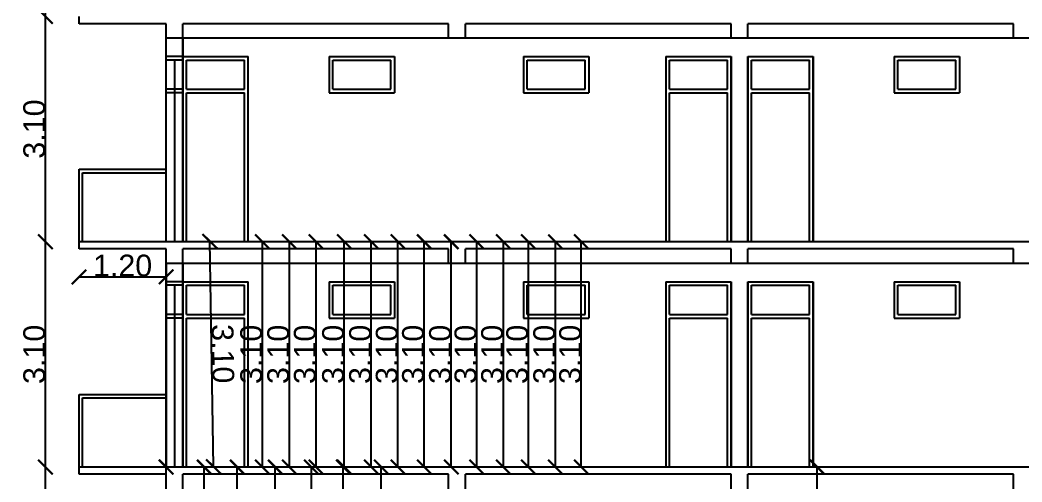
# Model space of a CAD drawing. Header units: metres. Extents: x 0 to 242, y 0 to 134.
# Drawn here: x 40.92 to 54.72, y 116.52 to 122.87 of the extents above; entities that cross this region are included whole.
import ezdxf

# ---------------------------------------------------------------- set-up
doc = ezdxf.new("R2010")
doc.units = ezdxf.units.M
doc.header["$MEASUREMENT"] = 0
for name, color, linetype in [('BLK_1_FLR_1_KITCHEN', 7, 'Continuous'), ('BLK_1_FLR_1_REGULAR_ROOM_1', 1, 'Continuous'), ('BLK_1_FLR_1_REGULAR_ROOM_2', 1, 'Continuous'), ('BLK_1_FLR_1_REGULAR_ROOM_4', 1, 'Continuous'), ('BLK_1_FLR_1_REGULAR_ROOM_5', 1, 'Continuous'), ('BLK_1_FLR_1_REGULAR_ROOM_6', 1, 'Continuous'), ('BLK_1_FLR_1_REGULAR_ROOM_7', 1, 'Continuous'), ('BLK_1_FLR_2_REGULAR_ROOM_1', 1, 'Continuous'), ('BLK_1_FLR_2_REGULAR_ROOM_10', 1, 'Continuous'), ('BLK_1_FLR_2_REGULAR_ROOM_11', 1, 'Continuous'), ('BLK_1_FLR_2_REGULAR_ROOM_12', 1, 'Continuous'), ('BLK_1_FLR_2_REGULAR_ROOM_13', 1, 'Continuous'), ('BLK_1_FLR_2_REGULAR_ROOM_14', 1, 'Continuous'), ('BLK_1_FLR_2_REGULAR_ROOM_2', 1, 'Continuous'), ('BLK_1_FLR_2_REGULAR_ROOM_3', 1, 'Continuous'), ('BLK_1_FLR_2_REGULAR_ROOM_4', 1, 'Continuous'), ('BLK_1_FLR_2_REGULAR_ROOM_5', 1, 'Continuous'), ('BLK_1_FLR_2_REGULAR_ROOM_6', 1, 'Continuous'), ('BLK_1_FLR_2_REGULAR_ROOM_7', 1, 'Continuous'), ('BLK_1_FLR_2_REGULAR_ROOM_8', 1, 'Continuous'), ('BLK_1_FLR_2_REGULAR_ROOM_9', 1, 'Continuous')]:
    doc.layers.add(name, color=color, linetype=linetype)
doc.styles.add('STYLUSBT', font='arial.ttf')
doc.dimstyles.new('STANDARD$0', dxfattribs={"dimtxt": 0.3, "dimasz": 0.2, "dimexe": 0.0625, "dimexo": 1, "dimgap": 0, "dimtad": 1, "dimtoh": 1, "dimzin": 0, "dimdsep": 46, "dimtxsty": 'STYLUSBT', "dimblk": 'ARCHTICK', "dimcen": 0.09375, "dimse1": 1, "dimse2": 1, "dimadec": 0, "dimazin": 0, "dimtfac": 1, "dimtofl": 0, "dimtmove": 2, "dimatfit": 3, "dimldrblk": 'ARCHTICK', "dimfxl": 1, "dimtolj": 1, "dimtzin": 0, "dimarcsym": 0})

# ---------------------------------------------------------------- blocks, each defined once
blk = doc.blocks.new('_ArchTick')
at = {"color": 0, "linetype": 'ByBlock', "const_width": 0.15}
blk.add_lwpolyline([(-0.5, -0.5), (0.5, 0.5)], dxfattribs=at)
blk = doc.blocks.new('*D50')
at = {"color": 0, "lineweight": -2, "transparency": 16777216}
blk.add_line((41.735, 119.339), (42.935, 119.339), dxfattribs=at)
at = {"layer": 'DEFPOINTS', "color": 0, "transparency": 16777216}
for p in [(41.735, 119.723), (42.935, 119.723), (42.935, 119.339)]:
    blk.add_point(p, dxfattribs=at)
at = {"color": 0, "lineweight": -2, "transparency": 16777216, "xscale": 0.2, "yscale": 0.2, "zscale": 0.2, "rotation": 180}
blk.add_blockref('_ArchTick', (41.735, 119.339), dxfattribs=at)
at = {"color": 0, "lineweight": -2, "transparency": 16777216, "xscale": 0.2, "yscale": 0.2, "zscale": 0.2}
blk.add_blockref('_ArchTick', (42.935, 119.339), dxfattribs=at)
at = {"color": 0, "transparency": 16777216, "insert": (42.335, 119.493), "char_height": 0.3, "attachment_point": 5, "style": 'STYLUSBT'}
blk.add_mtext('\\A1;1.20', dxfattribs=at)
blk = doc.blocks.new('*D23')
at = {"color": 0, "lineweight": -2, "ltscale": 0.1, "transparency": 16777216}
blk.add_line((41.273, 113.623), (41.273, 116.723), dxfattribs=at)
at = {"layer": 'DEFPOINTS', "color": 0, "ltscale": 0.1, "transparency": 16777216}
for p in [(41.273, 116.723), (42.935, 116.723), (42.935, 113.623)]:
    blk.add_point(p, dxfattribs=at)
at = {"color": 0, "lineweight": -2, "ltscale": 0.1, "transparency": 16777216, "xscale": 0.2, "yscale": 0.2, "zscale": 0.2}
for p, rotation in [((41.273, 116.723), 90), ((41.273, 113.623), 270)]:
    blk.add_blockref('_ArchTick', p, dxfattribs=dict(at, rotation=rotation))
at = {"color": 0, "ltscale": 0.1, "transparency": 16777216, "insert": (41.12, 115.173), "char_height": 0.3, "attachment_point": 5, "rotation": 90, "style": 'STYLUSBT'}
blk.add_mtext('\\A1;3.10', dxfattribs=at)
blk = doc.blocks.new('*D24')
at = {"color": 0, "lineweight": -2, "ltscale": 0.1, "transparency": 16777216}
blk.add_line((41.273, 116.723), (41.273, 119.823), dxfattribs=at)
at = {"layer": 'DEFPOINTS', "color": 0, "ltscale": 0.1, "transparency": 16777216}
for p in [(41.273, 119.823), (42.935, 119.823), (42.935, 116.723)]:
    blk.add_point(p, dxfattribs=at)
at = {"color": 0, "lineweight": -2, "ltscale": 0.1, "transparency": 16777216, "xscale": 0.2, "yscale": 0.2, "zscale": 0.2}
for p, rotation in [((41.273, 119.823), 90), ((41.273, 116.723), 270)]:
    blk.add_blockref('_ArchTick', p, dxfattribs=dict(at, rotation=rotation))
at = {"color": 0, "ltscale": 0.1, "transparency": 16777216, "insert": (41.12, 118.273), "char_height": 0.3, "attachment_point": 5, "rotation": 90, "style": 'STYLUSBT'}
blk.add_mtext('\\A1;3.10', dxfattribs=at)
blk = doc.blocks.new('*D25')
at = {"color": 0, "lineweight": -2, "ltscale": 0.1, "transparency": 16777216}
blk.add_line((41.273, 119.823), (41.273, 122.923), dxfattribs=at)
at = {"layer": 'DEFPOINTS', "color": 0, "ltscale": 0.1, "transparency": 16777216}
for p in [(41.273, 122.923), (42.935, 122.923), (42.935, 119.823)]:
    blk.add_point(p, dxfattribs=at)
at = {"color": 0, "lineweight": -2, "ltscale": 0.1, "transparency": 16777216, "xscale": 0.2, "yscale": 0.2, "zscale": 0.2}
for p, rotation in [((41.273, 122.923), 90), ((41.273, 119.823), 270)]:
    blk.add_blockref('_ArchTick', p, dxfattribs=dict(at, rotation=rotation))
at = {"color": 0, "ltscale": 0.1, "transparency": 16777216, "insert": (41.12, 121.373), "char_height": 0.3, "attachment_point": 5, "rotation": 90, "style": 'STYLUSBT'}
blk.add_mtext('\\A1;3.10', dxfattribs=at)
blk = doc.blocks.new('*D26')
at = {"color": 0, "lineweight": -2, "ltscale": 0.1, "transparency": 16777216}
blk.add_line((41.273, 122.923), (41.273, 125.423), dxfattribs=at)
at = {"layer": 'DEFPOINTS', "color": 0, "ltscale": 0.1, "transparency": 16777216}
for p in [(41.273, 125.423), (45.435, 125.423), (42.935, 122.923)]:
    blk.add_point(p, dxfattribs=at)
at = {"color": 0, "lineweight": -2, "ltscale": 0.1, "transparency": 16777216, "xscale": 0.2, "yscale": 0.2, "zscale": 0.2}
for p, rotation in [((41.273, 125.423), 90), ((41.273, 122.923), 270)]:
    blk.add_blockref('_ArchTick', p, dxfattribs=dict(at, rotation=rotation))
at = {"color": 0, "ltscale": 0.1, "transparency": 16777216, "insert": (41.12, 124.173), "char_height": 0.3, "attachment_point": 5, "rotation": 90, "style": 'STYLUSBT'}
blk.add_mtext('\\A1;2.50', dxfattribs=at)
blk = doc.blocks.new('*D163')
at = {"layer": 'BLK_1_FLR_1_REGULAR_ROOM_1', "color": 0, "lineweight": -2, "transparency": 16777216}
blk.add_line((43.459, 113.623), (43.459, 116.723), dxfattribs=at)
at = {"layer": 'DEFPOINTS', "color": 0, "transparency": 16777216}
for p in [(43.165, 116.723), (43.459, 116.723), (43.165, 113.623)]:
    blk.add_point(p, dxfattribs=at)
at = {"layer": 'BLK_1_FLR_1_REGULAR_ROOM_1', "color": 0, "lineweight": -2, "transparency": 16777216, "xscale": 0.2, "yscale": 0.2, "zscale": 0.2}
for p, rotation in [((43.459, 116.723), 90), ((43.459, 113.623), 270)]:
    blk.add_blockref('_ArchTick', p, dxfattribs=dict(at, rotation=rotation))
at = {"layer": 'BLK_1_FLR_1_REGULAR_ROOM_1', "color": 0, "transparency": 16777216, "insert": (43.306, 115.173), "char_height": 0.3, "attachment_point": 5, "rotation": 90, "style": 'STYLUSBT'}
blk.add_mtext('\\A1;3.10', dxfattribs=at)
blk = doc.blocks.new('*D164')
at = {"layer": 'BLK_1_FLR_1_REGULAR_ROOM_2', "color": 0, "lineweight": -2, "transparency": 16777216}
blk.add_line((43.913, 113.623), (43.913, 116.723), dxfattribs=at)
at = {"layer": 'DEFPOINTS', "color": 0, "transparency": 16777216}
for p in [(43.165, 116.723), (43.913, 116.723), (43.165, 113.623)]:
    blk.add_point(p, dxfattribs=at)
at = {"layer": 'BLK_1_FLR_1_REGULAR_ROOM_2', "color": 0, "lineweight": -2, "transparency": 16777216, "xscale": 0.2, "yscale": 0.2, "zscale": 0.2}
for p, rotation in [((43.913, 116.723), 90), ((43.913, 113.623), 270)]:
    blk.add_blockref('_ArchTick', p, dxfattribs=dict(at, rotation=rotation))
at = {"layer": 'BLK_1_FLR_1_REGULAR_ROOM_2', "color": 0, "transparency": 16777216, "insert": (43.759, 115.173), "char_height": 0.3, "attachment_point": 5, "rotation": 90, "style": 'STYLUSBT'}
blk.add_mtext('\\A1;3.10', dxfattribs=at)
blk = doc.blocks.new('*D165')
at = {"layer": 'BLK_1_FLR_1_REGULAR_ROOM_2', "color": 0, "lineweight": -2, "transparency": 16777216}
blk.add_line((42.935, 113.623), (42.935, 116.723), dxfattribs=at)
at = {"layer": 'DEFPOINTS', "color": 0, "transparency": 16777216}
for p in [(42.935, 116.723), (43.165, 116.723), (43.165, 113.623)]:
    blk.add_point(p, dxfattribs=at)
at = {"layer": 'BLK_1_FLR_1_REGULAR_ROOM_2', "color": 0, "lineweight": -2, "transparency": 16777216, "xscale": 0.2, "yscale": 0.2, "zscale": 0.2}
for p, rotation in [((42.935, 116.723), 90), ((42.935, 113.623), 270)]:
    blk.add_blockref('_ArchTick', p, dxfattribs=dict(at, rotation=rotation))
at = {"layer": 'BLK_1_FLR_1_REGULAR_ROOM_2', "color": 0, "transparency": 16777216, "insert": (42.781, 115.173), "char_height": 0.3, "attachment_point": 5, "rotation": 90, "style": 'STYLUSBT'}
blk.add_mtext('\\A1;3.10', dxfattribs=at)
blk = doc.blocks.new('*D166')
at = {"layer": 'BLK_1_FLR_1_REGULAR_ROOM_4', "color": 0, "lineweight": -2, "transparency": 16777216}
blk.add_line((44.437, 113.623), (44.437, 116.723), dxfattribs=at)
at = {"layer": 'DEFPOINTS', "color": 0, "transparency": 16777216}
for p in [(43.165, 116.723), (44.437, 116.723), (43.165, 113.623)]:
    blk.add_point(p, dxfattribs=at)
at = {"layer": 'BLK_1_FLR_1_REGULAR_ROOM_4', "color": 0, "lineweight": -2, "transparency": 16777216, "xscale": 0.2, "yscale": 0.2, "zscale": 0.2}
for p, rotation in [((44.437, 116.723), 90), ((44.437, 113.623), 270)]:
    blk.add_blockref('_ArchTick', p, dxfattribs=dict(at, rotation=rotation))
at = {"layer": 'BLK_1_FLR_1_REGULAR_ROOM_4', "color": 0, "transparency": 16777216, "insert": (44.284, 115.173), "char_height": 0.3, "attachment_point": 5, "rotation": 90, "style": 'STYLUSBT'}
blk.add_mtext('\\A1;3.10', dxfattribs=at)
blk = doc.blocks.new('*D167')
at = {"layer": 'BLK_1_FLR_1_REGULAR_ROOM_5', "color": 0, "lineweight": -2, "transparency": 16777216}
blk.add_line((44.936, 113.623), (44.936, 116.723), dxfattribs=at)
at = {"layer": 'DEFPOINTS', "color": 0, "transparency": 16777216}
for p in [(43.165, 116.723), (44.936, 116.723), (43.165, 113.623)]:
    blk.add_point(p, dxfattribs=at)
at = {"layer": 'BLK_1_FLR_1_REGULAR_ROOM_5', "color": 0, "lineweight": -2, "transparency": 16777216, "xscale": 0.2, "yscale": 0.2, "zscale": 0.2}
for p, rotation in [((44.936, 116.723), 90), ((44.936, 113.623), 270)]:
    blk.add_blockref('_ArchTick', p, dxfattribs=dict(at, rotation=rotation))
at = {"layer": 'BLK_1_FLR_1_REGULAR_ROOM_5', "color": 0, "transparency": 16777216, "insert": (44.782, 115.173), "char_height": 0.3, "attachment_point": 5, "rotation": 90, "style": 'STYLUSBT'}
blk.add_mtext('\\A1;3.10', dxfattribs=at)
blk = doc.blocks.new('*D168')
at = {"layer": 'BLK_1_FLR_1_REGULAR_ROOM_6', "color": 0, "lineweight": -2, "transparency": 16777216}
blk.add_line((45.374, 113.623), (45.374, 116.723), dxfattribs=at)
at = {"layer": 'DEFPOINTS', "color": 0, "transparency": 16777216}
for p in [(43.165, 116.723), (45.374, 116.723), (43.165, 113.623)]:
    blk.add_point(p, dxfattribs=at)
at = {"layer": 'BLK_1_FLR_1_REGULAR_ROOM_6', "color": 0, "lineweight": -2, "transparency": 16777216, "xscale": 0.2, "yscale": 0.2, "zscale": 0.2}
for p, rotation in [((45.374, 116.723), 90), ((45.374, 113.623), 270)]:
    blk.add_blockref('_ArchTick', p, dxfattribs=dict(at, rotation=rotation))
at = {"layer": 'BLK_1_FLR_1_REGULAR_ROOM_6', "color": 0, "transparency": 16777216, "insert": (45.221, 115.173), "char_height": 0.3, "attachment_point": 5, "rotation": 90, "style": 'STYLUSBT'}
blk.add_mtext('\\A1;3.10', dxfattribs=at)
blk = doc.blocks.new('*D169')
at = {"layer": 'BLK_1_FLR_1_REGULAR_ROOM_7', "color": 0, "lineweight": -2, "transparency": 16777216}
blk.add_line((45.898, 113.623), (45.898, 116.723), dxfattribs=at)
at = {"layer": 'DEFPOINTS', "color": 0, "transparency": 16777216}
for p in [(43.165, 116.723), (45.898, 116.723), (43.165, 113.623)]:
    blk.add_point(p, dxfattribs=at)
at = {"layer": 'BLK_1_FLR_1_REGULAR_ROOM_7', "color": 0, "lineweight": -2, "transparency": 16777216, "xscale": 0.2, "yscale": 0.2, "zscale": 0.2}
for p, rotation in [((45.898, 116.723), 90), ((45.898, 113.623), 270)]:
    blk.add_blockref('_ArchTick', p, dxfattribs=dict(at, rotation=rotation))
at = {"layer": 'BLK_1_FLR_1_REGULAR_ROOM_7', "color": 0, "transparency": 16777216, "insert": (45.745, 115.173), "char_height": 0.3, "attachment_point": 5, "rotation": 90, "style": 'STYLUSBT'}
blk.add_mtext('\\A1;3.10', dxfattribs=at)
blk = doc.blocks.new('*D170')
at = {"layer": 'BLK_1_FLR_2_REGULAR_ROOM_1', "color": 0, "lineweight": -2, "transparency": 16777216}
blk.add_line((43.587, 116.729), (43.537, 119.829), dxfattribs=at)
at = {"layer": 'DEFPOINTS', "color": 0, "transparency": 16777216}
for p in [(43.165, 119.823), (43.537, 119.829), (43.215, 116.723)]:
    blk.add_point(p, dxfattribs=at)
at = {"layer": 'BLK_1_FLR_2_REGULAR_ROOM_1', "color": 0, "lineweight": -2, "transparency": 16777216, "xscale": 0.2, "yscale": 0.2, "zscale": 0.2}
for p, rotation in [((43.537, 119.829), 90.9240453527926), ((43.587, 116.729), 270.9240453527926)]:
    blk.add_blockref('_ArchTick', p, dxfattribs=dict(at, rotation=rotation))
at = {"layer": 'BLK_1_FLR_2_REGULAR_ROOM_1', "color": 0, "transparency": 16777216, "insert": (43.715, 118.282), "char_height": 0.3, "attachment_point": 5, "rotation": 270.924, "style": 'STYLUSBT'}
blk.add_mtext('\\A1;3.10', dxfattribs=at)
blk = doc.blocks.new('*D171')
at = {"layer": 'BLK_1_FLR_2_REGULAR_ROOM_2', "color": 0, "lineweight": -2, "transparency": 16777216}
blk.add_line((44.26, 116.723), (44.26, 119.823), dxfattribs=at)
at = {"layer": 'DEFPOINTS', "color": 0, "transparency": 16777216}
for p in [(43.215, 119.823), (44.26, 119.823), (43.215, 116.723)]:
    blk.add_point(p, dxfattribs=at)
at = {"layer": 'BLK_1_FLR_2_REGULAR_ROOM_2', "color": 0, "lineweight": -2, "transparency": 16777216, "xscale": 0.2, "yscale": 0.2, "zscale": 0.2}
for p, rotation in [((44.26, 119.823), 90), ((44.26, 116.723), 270)]:
    blk.add_blockref('_ArchTick', p, dxfattribs=dict(at, rotation=rotation))
at = {"layer": 'BLK_1_FLR_2_REGULAR_ROOM_2', "color": 0, "transparency": 16777216, "insert": (44.107, 118.273), "char_height": 0.3, "attachment_point": 5, "rotation": 90, "style": 'STYLUSBT'}
blk.add_mtext('\\A1;3.10', dxfattribs=at)
blk = doc.blocks.new('*D172')
at = {"layer": 'BLK_1_FLR_2_REGULAR_ROOM_3', "color": 0, "lineweight": -2, "transparency": 16777216}
blk.add_line((44.632, 116.723), (44.632, 119.823), dxfattribs=at)
at = {"layer": 'DEFPOINTS', "color": 0, "transparency": 16777216}
for p in [(43.215, 119.823), (44.632, 119.823), (43.215, 116.723)]:
    blk.add_point(p, dxfattribs=at)
at = {"layer": 'BLK_1_FLR_2_REGULAR_ROOM_3', "color": 0, "lineweight": -2, "transparency": 16777216, "xscale": 0.2, "yscale": 0.2, "zscale": 0.2}
for p, rotation in [((44.632, 119.823), 90), ((44.632, 116.723), 270)]:
    blk.add_blockref('_ArchTick', p, dxfattribs=dict(at, rotation=rotation))
at = {"layer": 'BLK_1_FLR_2_REGULAR_ROOM_3', "color": 0, "transparency": 16777216, "insert": (44.479, 118.273), "char_height": 0.3, "attachment_point": 5, "rotation": 90, "style": 'STYLUSBT'}
blk.add_mtext('\\A1;3.10', dxfattribs=at)
blk = doc.blocks.new('*D173')
at = {"layer": 'BLK_1_FLR_2_REGULAR_ROOM_4', "color": 0, "lineweight": -2, "transparency": 16777216}
blk.add_line((44.999, 116.723), (44.999, 119.823), dxfattribs=at)
at = {"layer": 'DEFPOINTS', "color": 0, "transparency": 16777216}
for p in [(43.215, 119.823), (44.999, 119.823), (43.215, 116.723)]:
    blk.add_point(p, dxfattribs=at)
at = {"layer": 'BLK_1_FLR_2_REGULAR_ROOM_4', "color": 0, "lineweight": -2, "transparency": 16777216, "xscale": 0.2, "yscale": 0.2, "zscale": 0.2}
for p, rotation in [((44.999, 119.823), 90), ((44.999, 116.723), 270)]:
    blk.add_blockref('_ArchTick', p, dxfattribs=dict(at, rotation=rotation))
at = {"layer": 'BLK_1_FLR_2_REGULAR_ROOM_4', "color": 0, "transparency": 16777216, "insert": (44.846, 118.273), "char_height": 0.3, "attachment_point": 5, "rotation": 90, "style": 'STYLUSBT'}
blk.add_mtext('\\A1;3.10', dxfattribs=at)
blk = doc.blocks.new('*D174')
at = {"layer": 'BLK_1_FLR_2_REGULAR_ROOM_5', "color": 0, "lineweight": -2, "transparency": 16777216}
blk.add_line((45.388, 116.723), (45.388, 119.823), dxfattribs=at)
at = {"layer": 'DEFPOINTS', "color": 0, "transparency": 16777216}
for p in [(43.215, 119.823), (45.388, 119.823), (43.215, 116.723)]:
    blk.add_point(p, dxfattribs=at)
at = {"layer": 'BLK_1_FLR_2_REGULAR_ROOM_5', "color": 0, "lineweight": -2, "transparency": 16777216, "xscale": 0.2, "yscale": 0.2, "zscale": 0.2}
for p, rotation in [((45.388, 119.823), 90), ((45.388, 116.723), 270)]:
    blk.add_blockref('_ArchTick', p, dxfattribs=dict(at, rotation=rotation))
at = {"layer": 'BLK_1_FLR_2_REGULAR_ROOM_5', "color": 0, "transparency": 16777216, "insert": (45.235, 118.273), "char_height": 0.3, "attachment_point": 5, "rotation": 90, "style": 'STYLUSBT'}
blk.add_mtext('\\A1;3.10', dxfattribs=at)
blk = doc.blocks.new('*D175')
at = {"layer": 'BLK_1_FLR_2_REGULAR_ROOM_6', "color": 0, "lineweight": -2, "transparency": 16777216}
blk.add_line((45.76, 116.723), (45.76, 119.823), dxfattribs=at)
at = {"layer": 'DEFPOINTS', "color": 0, "transparency": 16777216}
for p in [(43.215, 119.823), (45.76, 119.823), (43.215, 116.723)]:
    blk.add_point(p, dxfattribs=at)
at = {"layer": 'BLK_1_FLR_2_REGULAR_ROOM_6', "color": 0, "lineweight": -2, "transparency": 16777216, "xscale": 0.2, "yscale": 0.2, "zscale": 0.2}
for p, rotation in [((45.76, 119.823), 90), ((45.76, 116.723), 270)]:
    blk.add_blockref('_ArchTick', p, dxfattribs=dict(at, rotation=rotation))
at = {"layer": 'BLK_1_FLR_2_REGULAR_ROOM_6', "color": 0, "transparency": 16777216, "insert": (45.607, 118.273), "char_height": 0.3, "attachment_point": 5, "rotation": 90, "style": 'STYLUSBT'}
blk.add_mtext('\\A1;3.10', dxfattribs=at)
blk = doc.blocks.new('*D176')
at = {"layer": 'BLK_1_FLR_2_REGULAR_ROOM_7', "color": 0, "lineweight": -2, "transparency": 16777216}
blk.add_line((46.127, 116.723), (46.127, 119.823), dxfattribs=at)
at = {"layer": 'DEFPOINTS', "color": 0, "transparency": 16777216}
for p in [(43.215, 119.823), (46.127, 119.823), (43.215, 116.723)]:
    blk.add_point(p, dxfattribs=at)
at = {"layer": 'BLK_1_FLR_2_REGULAR_ROOM_7', "color": 0, "lineweight": -2, "transparency": 16777216, "xscale": 0.2, "yscale": 0.2, "zscale": 0.2}
for p, rotation in [((46.127, 119.823), 90), ((46.127, 116.723), 270)]:
    blk.add_blockref('_ArchTick', p, dxfattribs=dict(at, rotation=rotation))
at = {"layer": 'BLK_1_FLR_2_REGULAR_ROOM_7', "color": 0, "transparency": 16777216, "insert": (45.974, 118.273), "char_height": 0.3, "attachment_point": 5, "rotation": 90, "style": 'STYLUSBT'}
blk.add_mtext('\\A1;3.10', dxfattribs=at)
blk = doc.blocks.new('*D177')
at = {"layer": 'BLK_1_FLR_2_REGULAR_ROOM_8', "color": 0, "lineweight": -2, "transparency": 16777216}
blk.add_line((46.489, 116.723), (46.489, 119.823), dxfattribs=at)
at = {"layer": 'DEFPOINTS', "color": 0, "transparency": 16777216}
for p in [(43.215, 119.823), (46.489, 119.823), (43.215, 116.723)]:
    blk.add_point(p, dxfattribs=at)
at = {"layer": 'BLK_1_FLR_2_REGULAR_ROOM_8', "color": 0, "lineweight": -2, "transparency": 16777216, "xscale": 0.2, "yscale": 0.2, "zscale": 0.2}
for p, rotation in [((46.489, 119.823), 90), ((46.489, 116.723), 270)]:
    blk.add_blockref('_ArchTick', p, dxfattribs=dict(at, rotation=rotation))
at = {"layer": 'BLK_1_FLR_2_REGULAR_ROOM_8', "color": 0, "transparency": 16777216, "insert": (46.336, 118.273), "char_height": 0.3, "attachment_point": 5, "rotation": 90, "style": 'STYLUSBT'}
blk.add_mtext('\\A1;3.10', dxfattribs=at)
blk = doc.blocks.new('*D178')
at = {"layer": 'BLK_1_FLR_2_REGULAR_ROOM_9', "color": 0, "lineweight": -2, "transparency": 16777216}
blk.add_line((46.861, 116.723), (46.861, 119.823), dxfattribs=at)
at = {"layer": 'DEFPOINTS', "color": 0, "transparency": 16777216}
for p in [(43.215, 119.823), (46.861, 119.823), (43.215, 116.723)]:
    blk.add_point(p, dxfattribs=at)
at = {"layer": 'BLK_1_FLR_2_REGULAR_ROOM_9', "color": 0, "lineweight": -2, "transparency": 16777216, "xscale": 0.2, "yscale": 0.2, "zscale": 0.2}
for p, rotation in [((46.861, 119.823), 90), ((46.861, 116.723), 270)]:
    blk.add_blockref('_ArchTick', p, dxfattribs=dict(at, rotation=rotation))
at = {"layer": 'BLK_1_FLR_2_REGULAR_ROOM_9', "color": 0, "transparency": 16777216, "insert": (46.708, 118.273), "char_height": 0.3, "attachment_point": 5, "rotation": 90, "style": 'STYLUSBT'}
blk.add_mtext('\\A1;3.10', dxfattribs=at)
blk = doc.blocks.new('*D179')
at = {"layer": 'BLK_1_FLR_2_REGULAR_ROOM_10', "color": 0, "lineweight": -2, "transparency": 16777216}
blk.add_line((47.212, 116.723), (47.212, 119.823), dxfattribs=at)
at = {"layer": 'DEFPOINTS', "color": 0, "transparency": 16777216}
for p in [(43.215, 119.823), (47.212, 119.823), (43.215, 116.723)]:
    blk.add_point(p, dxfattribs=at)
at = {"layer": 'BLK_1_FLR_2_REGULAR_ROOM_10', "color": 0, "lineweight": -2, "transparency": 16777216, "xscale": 0.2, "yscale": 0.2, "zscale": 0.2}
for p, rotation in [((47.212, 119.823), 90), ((47.212, 116.723), 270)]:
    blk.add_blockref('_ArchTick', p, dxfattribs=dict(at, rotation=rotation))
at = {"layer": 'BLK_1_FLR_2_REGULAR_ROOM_10', "color": 0, "transparency": 16777216, "insert": (47.058, 118.273), "char_height": 0.3, "attachment_point": 5, "rotation": 90, "style": 'STYLUSBT'}
blk.add_mtext('\\A1;3.10', dxfattribs=at)
blk = doc.blocks.new('*D180')
at = {"layer": 'BLK_1_FLR_2_REGULAR_ROOM_11', "color": 0, "lineweight": -2, "transparency": 16777216}
blk.add_line((47.579, 116.723), (47.579, 119.823), dxfattribs=at)
at = {"layer": 'DEFPOINTS', "color": 0, "transparency": 16777216}
for p in [(43.215, 119.823), (47.579, 119.823), (43.215, 116.723)]:
    blk.add_point(p, dxfattribs=at)
at = {"layer": 'BLK_1_FLR_2_REGULAR_ROOM_11', "color": 0, "lineweight": -2, "transparency": 16777216, "xscale": 0.2, "yscale": 0.2, "zscale": 0.2}
for p, rotation in [((47.579, 119.823), 90), ((47.579, 116.723), 270)]:
    blk.add_blockref('_ArchTick', p, dxfattribs=dict(at, rotation=rotation))
at = {"layer": 'BLK_1_FLR_2_REGULAR_ROOM_11', "color": 0, "transparency": 16777216, "insert": (47.425, 118.273), "char_height": 0.3, "attachment_point": 5, "rotation": 90, "style": 'STYLUSBT'}
blk.add_mtext('\\A1;3.10', dxfattribs=at)
blk = doc.blocks.new('*D181')
at = {"layer": 'BLK_1_FLR_2_REGULAR_ROOM_12', "color": 0, "lineweight": -2, "transparency": 16777216}
blk.add_line((47.924, 116.723), (47.924, 119.823), dxfattribs=at)
at = {"layer": 'DEFPOINTS', "color": 0, "transparency": 16777216}
for p in [(43.215, 119.823), (47.924, 119.823), (43.215, 116.723)]:
    blk.add_point(p, dxfattribs=at)
at = {"layer": 'BLK_1_FLR_2_REGULAR_ROOM_12', "color": 0, "lineweight": -2, "transparency": 16777216, "xscale": 0.2, "yscale": 0.2, "zscale": 0.2}
for p, rotation in [((47.924, 119.823), 90), ((47.924, 116.723), 270)]:
    blk.add_blockref('_ArchTick', p, dxfattribs=dict(at, rotation=rotation))
at = {"layer": 'BLK_1_FLR_2_REGULAR_ROOM_12', "color": 0, "transparency": 16777216, "insert": (47.77, 118.273), "char_height": 0.3, "attachment_point": 5, "rotation": 90, "style": 'STYLUSBT'}
blk.add_mtext('\\A1;3.10', dxfattribs=at)
blk = doc.blocks.new('*D182')
at = {"layer": 'BLK_1_FLR_2_REGULAR_ROOM_13', "color": 0, "lineweight": -2, "transparency": 16777216}
blk.add_line((48.296, 116.723), (48.296, 119.823), dxfattribs=at)
at = {"layer": 'DEFPOINTS', "color": 0, "transparency": 16777216}
for p in [(43.215, 119.823), (48.296, 119.823), (43.215, 116.723)]:
    blk.add_point(p, dxfattribs=at)
at = {"layer": 'BLK_1_FLR_2_REGULAR_ROOM_13', "color": 0, "lineweight": -2, "transparency": 16777216, "xscale": 0.2, "yscale": 0.2, "zscale": 0.2}
for p, rotation in [((48.296, 119.823), 90), ((48.296, 116.723), 270)]:
    blk.add_blockref('_ArchTick', p, dxfattribs=dict(at, rotation=rotation))
at = {"layer": 'BLK_1_FLR_2_REGULAR_ROOM_13', "color": 0, "transparency": 16777216, "insert": (48.143, 118.273), "char_height": 0.3, "attachment_point": 5, "rotation": 90, "style": 'STYLUSBT'}
blk.add_mtext('\\A1;3.10', dxfattribs=at)
blk = doc.blocks.new('*D183')
at = {"layer": 'BLK_1_FLR_2_REGULAR_ROOM_14', "color": 0, "lineweight": -2, "transparency": 16777216}
blk.add_line((48.652, 116.723), (48.652, 119.823), dxfattribs=at)
at = {"layer": 'DEFPOINTS', "color": 0, "transparency": 16777216}
for p in [(43.215, 119.823), (48.652, 119.823), (43.215, 116.723)]:
    blk.add_point(p, dxfattribs=at)
at = {"layer": 'BLK_1_FLR_2_REGULAR_ROOM_14', "color": 0, "lineweight": -2, "transparency": 16777216, "xscale": 0.2, "yscale": 0.2, "zscale": 0.2}
for p, rotation in [((48.652, 119.823), 90), ((48.652, 116.723), 270)]:
    blk.add_blockref('_ArchTick', p, dxfattribs=dict(at, rotation=rotation))
at = {"layer": 'BLK_1_FLR_2_REGULAR_ROOM_14', "color": 0, "transparency": 16777216, "insert": (48.499, 118.273), "char_height": 0.3, "attachment_point": 5, "rotation": 90, "style": 'STYLUSBT'}
blk.add_mtext('\\A1;3.10', dxfattribs=at)
blk = doc.blocks.new('*D187')
at = {"layer": 'BLK_1_FLR_1_KITCHEN', "color": 0, "lineweight": -2, "transparency": 16777216}
blk.add_line((51.9, 113.623), (51.9, 116.723), dxfattribs=at)
at = {"layer": 'DEFPOINTS', "color": 0, "transparency": 16777216}
for p in [(50.945, 116.723), (51.9, 116.723), (50.945, 113.623)]:
    blk.add_point(p, dxfattribs=at)
at = {"layer": 'BLK_1_FLR_1_KITCHEN', "color": 0, "lineweight": -2, "transparency": 16777216, "xscale": 0.2, "yscale": 0.2, "zscale": 0.2}
for p, rotation in [((51.9, 116.723), 90), ((51.9, 113.623), 270)]:
    blk.add_blockref('_ArchTick', p, dxfattribs=dict(at, rotation=rotation))
at = {"layer": 'BLK_1_FLR_1_KITCHEN', "color": 0, "transparency": 16777216, "insert": (51.747, 115.173), "char_height": 0.3, "attachment_point": 5, "rotation": 90, "style": 'STYLUSBT'}
blk.add_mtext('\\A1;3.10', dxfattribs=at)

msp = doc.modelspace()

# ---------------------------------------------------------------- linework, layer by layer
at = {"color": 7}
for p, q in [((41.735, 122.823), (41.735, 122.923)), ((42.935, 122.823), (41.735, 122.823)), ((42.935, 119.823), (42.935, 122.823)), ((46.825, 122.823), (43.165, 122.823)), ((43.165, 119.823), (43.165, 122.823)), ((46.825, 122.623), (46.825, 122.823)), ((50.715, 122.823), (47.055, 122.823)), ((47.055, 122.623), (47.055, 122.823)), ((50.715, 122.623), (50.715, 122.823)), ((54.605, 122.823), (50.945, 122.823)), ((50.945, 122.623), (50.945, 122.823)), ((54.605, 122.623), (54.605, 122.823)), ((70.395, 122.623), (42.935, 122.623)), ((43.165, 122.623), (43.165, 119.823)), ((43.165, 122.373), (42.935, 122.373)), ((43.165, 122.323), (42.935, 122.323)), ((43.05, 122.323), (43.05, 119.823)), ((43.165, 120.723), (43.165, 122.373)), ((43.165, 122.373), (44.065, 122.373)), ((43.215, 121.923), (43.215, 122.323)), ((43.215, 122.323), (44.015, 122.323)), ((44.015, 121.923), (44.015, 122.323)), ((44.065, 119.823), (44.065, 122.373)), ((45.18, 122.373), (45.18, 121.873)), ((45.18, 122.373), (46.08, 122.373)), ((45.23, 121.923), (45.23, 122.323)), ((45.23, 122.323), (46.03, 122.323)), ((46.03, 121.923), (46.03, 122.323)), ((46.08, 122.373), (46.08, 121.873)), ((47.855, 122.373), (47.855, 121.873)), ((47.855, 122.373), (48.755, 122.373)), ((47.905, 121.923), (47.905, 122.323)), ((47.905, 122.323), (48.705, 122.323)), ((48.705, 121.923), (48.705, 122.323)), ((48.755, 122.373), (48.755, 121.873)), ((49.815, 122.373), (49.815, 119.823)), ((49.815, 122.373), (50.715, 122.373)), ((49.865, 121.923), (49.865, 122.323)), ((49.865, 122.323), (50.665, 122.323)), ((50.665, 121.923), (50.665, 122.323)), ((50.715, 119.823), (50.715, 122.373)), ((50.715, 122.373), (50.715, 119.823)), ((50.945, 119.823), (50.945, 122.373)), ((50.945, 122.373), (50.945, 119.823)), ((50.945, 122.373), (51.845, 122.373)), ((50.995, 121.923), (50.995, 122.323)), ((50.995, 122.323), (51.795, 122.323)), ((51.795, 121.923), (51.795, 122.323)), ((51.845, 119.823), (51.845, 122.373)), ((51.845, 122.373), (51.845, 119.823)), ((52.96, 122.373), (52.96, 121.873)), ((52.96, 122.373), (53.86, 122.373)), ((53.01, 121.923), (53.01, 122.323)), ((53.01, 122.323), (53.81, 122.323)), ((53.81, 121.923), (53.81, 122.323)), ((53.86, 122.373), (53.86, 121.873)), ((43.165, 121.923), (42.935, 121.923)), ((43.165, 121.873), (42.935, 121.873)), ((43.215, 121.923), (44.015, 121.923)), ((43.215, 119.823), (43.215, 121.873)), ((43.215, 121.873), (44.015, 121.873)), ((44.015, 119.823), (44.015, 121.873)), ((45.18, 121.873), (46.08, 121.873)), ((45.23, 121.923), (46.03, 121.923)), ((47.855, 121.873), (48.755, 121.873)), ((47.905, 121.923), (48.705, 121.923)), ((49.865, 121.923), (50.665, 121.923)), ((49.865, 119.823), (49.865, 121.873)), ((49.865, 121.873), (50.665, 121.873)), ((50.665, 119.823), (50.665, 121.873)), ((50.995, 121.923), (51.795, 121.923)), ((50.995, 119.823), (50.995, 121.873)), ((50.995, 121.873), (51.795, 121.873)), ((51.795, 119.823), (51.795, 121.873)), ((52.96, 121.873), (53.86, 121.873)), ((53.01, 121.923), (53.81, 121.923)), ((41.735, 119.823), (41.735, 120.823)), ((41.735, 120.823), (42.935, 120.823)), ((41.785, 119.823), (41.785, 120.773)), ((41.785, 120.773), (42.935, 120.773)), ((71.595, 119.823), (41.735, 119.823)), ((41.735, 119.723), (41.735, 119.823)), ((42.935, 119.723), (41.735, 119.723)), ((42.935, 116.723), (42.935, 119.723)), ((46.825, 119.723), (43.165, 119.723)), ((43.165, 116.723), (43.165, 119.723)), ((46.825, 119.523), (46.825, 119.723)), ((50.715, 119.723), (47.055, 119.723)), ((47.055, 119.523), (47.055, 119.723)), ((50.715, 119.523), (50.715, 119.723)), ((54.605, 119.723), (50.945, 119.723)), ((50.945, 119.523), (50.945, 119.723)), ((54.605, 119.523), (54.605, 119.723)), ((70.395, 119.523), (42.935, 119.523)), ((42.935, 119.523), (42.935, 116.723)), ((43.165, 119.523), (43.165, 116.723)), ((43.165, 119.273), (42.935, 119.273)), ((43.165, 119.223), (42.935, 119.223)), ((43.05, 119.223), (43.05, 116.723)), ((43.165, 117.623), (43.165, 119.273)), ((43.165, 119.273), (44.065, 119.273)), ((43.215, 118.823), (43.215, 119.223)), ((43.215, 119.223), (44.015, 119.223)), ((44.015, 118.823), (44.015, 119.223)), ((44.065, 116.723), (44.065, 119.273)), ((45.18, 119.273), (45.18, 118.773)), ((45.18, 119.273), (46.08, 119.273)), ((45.23, 118.823), (45.23, 119.223)), ((45.23, 119.223), (46.03, 119.223)), ((46.03, 118.823), (46.03, 119.223)), ((46.08, 119.273), (46.08, 118.773)), ((47.855, 119.273), (47.855, 118.773)), ((47.855, 119.273), (48.755, 119.273)), ((47.905, 118.823), (47.905, 119.223)), ((47.905, 119.223), (48.705, 119.223)), ((48.705, 118.823), (48.705, 119.223)), ((48.755, 119.273), (48.755, 118.773)), ((49.815, 119.273), (49.815, 116.723)), ((49.815, 119.273), (50.715, 119.273)), ((49.865, 118.823), (49.865, 119.223)), ((49.865, 119.223), (50.665, 119.223)), ((50.665, 118.823), (50.665, 119.223)), ((50.715, 116.723), (50.715, 119.273)), ((50.715, 119.273), (50.715, 116.723)), ((50.945, 116.723), (50.945, 119.273)), ((50.945, 119.273), (50.945, 116.723)), ((50.945, 119.273), (51.845, 119.273)), ((50.995, 118.823), (50.995, 119.223)), ((50.995, 119.223), (51.795, 119.223)), ((51.795, 118.823), (51.795, 119.223)), ((51.845, 116.723), (51.845, 119.273)), ((51.845, 119.273), (51.845, 116.723)), ((52.96, 119.273), (52.96, 118.773)), ((52.96, 119.273), (53.86, 119.273)), ((53.01, 118.823), (53.01, 119.223)), ((53.01, 119.223), (53.81, 119.223)), ((53.81, 118.823), (53.81, 119.223)), ((53.86, 119.273), (53.86, 118.773)), ((43.165, 118.823), (42.935, 118.823)), ((43.215, 118.823), (44.015, 118.823)), ((45.23, 118.823), (46.03, 118.823)), ((47.905, 118.823), (48.705, 118.823)), ((49.865, 118.823), (50.665, 118.823)), ((50.995, 118.823), (51.795, 118.823)), ((53.01, 118.823), (53.81, 118.823)), ((43.165, 118.773), (42.935, 118.773)), ((43.215, 116.723), (43.215, 118.773)), ((43.215, 118.773), (44.015, 118.773)), ((44.015, 116.723), (44.015, 118.773)), ((45.18, 118.773), (46.08, 118.773)), ((47.855, 118.773), (48.755, 118.773)), ((49.865, 116.723), (49.865, 118.773)), ((49.865, 118.773), (50.665, 118.773)), ((50.665, 116.723), (50.665, 118.773)), ((50.995, 116.723), (50.995, 118.773)), ((50.995, 118.773), (51.795, 118.773)), ((51.795, 116.723), (51.795, 118.773)), ((52.96, 118.773), (53.86, 118.773)), ((41.735, 116.723), (41.735, 117.723)), ((41.735, 117.723), (42.935, 117.723)), ((41.785, 116.723), (41.785, 117.673)), ((41.785, 117.673), (42.935, 117.673)), ((71.595, 116.723), (41.735, 116.723)), ((41.735, 116.623), (41.735, 116.723)), ((42.935, 116.623), (41.735, 116.623)), ((42.935, 113.623), (42.935, 116.623)), ((46.825, 116.623), (43.165, 116.623)), ((43.165, 113.623), (43.165, 116.623)), ((46.825, 113.623), (46.825, 116.623)), ((50.715, 116.623), (47.055, 116.623)), ((47.055, 113.623), (47.055, 116.623)), ((50.715, 113.623), (50.715, 116.623)), ((54.605, 116.623), (50.945, 116.623)), ((50.945, 113.623), (50.945, 116.623)), ((54.605, 113.623), (54.605, 116.623))]:
    msp.add_line(p, q, dxfattribs=at)

# ---------------------------------------------------------------- dimensions: what is measured, and where the dimension line sits
at = {"color": 7, "ltscale": 0.1}
for base, p1, p2, picture, middle in [((41.273, 125.423), (42.935, 122.923), (45.435, 125.423), '*D26', (41.12, 124.173)), ((41.273, 122.923), (42.935, 119.823), (42.935, 122.923), '*D25', (41.12, 121.373)), ((41.273, 119.823), (42.935, 116.723), (42.935, 119.823), '*D24', (41.12, 118.273)), ((41.273, 116.723), (42.935, 113.623), (42.935, 116.723), '*D23', (41.12, 115.173))]:
    dim = msp.add_linear_dim(base=base, p1=p1, p2=p2, angle=270, dimstyle='STANDARD$0', dxfattribs=at)
    dim.commit()
    dim.dimension.update_dxf_attribs({"geometry": picture, "text_midpoint": middle})
at = {"color": 7}
dim = msp.add_aligned_dim(p1=(41.735, 119.723), p2=(42.935, 119.723), distance=-0.384, dimstyle='STANDARD$0', dxfattribs=at)
dim.commit()
dim.dimension.update_dxf_attribs({"geometry": '*D50', "text_midpoint": (42.335, 119.493)})
at = {"layer": 'BLK_1_FLR_1_KITCHEN', "color": 2}
dim = msp.add_linear_dim(base=(51.9, 116.723), p1=(50.945, 113.623), p2=(50.945, 116.723), angle=90, dimstyle='STANDARD$0', dxfattribs=at)
dim.commit()
dim.dimension.update_dxf_attribs({"geometry": '*D187', "text_midpoint": (51.747, 115.173)})
at = {"layer": 'BLK_1_FLR_1_REGULAR_ROOM_1', "color": 2}
dim = msp.add_linear_dim(base=(43.459, 116.723), p1=(43.165, 113.623), p2=(43.165, 116.723), angle=90, dimstyle='STANDARD$0', dxfattribs=at)
dim.commit()
dim.dimension.update_dxf_attribs({"geometry": '*D163', "text_midpoint": (43.306, 115.173)})
at = {"layer": 'BLK_1_FLR_1_REGULAR_ROOM_2', "color": 2}
for base, picture, middle in [((42.935, 116.723), '*D165', (42.781, 115.173)), ((43.913, 116.723), '*D164', (43.759, 115.173))]:
    dim = msp.add_linear_dim(base=base, p1=(43.165, 113.623), p2=(43.165, 116.723), angle=90, dimstyle='STANDARD$0', dxfattribs=at)
    dim.commit()
    dim.dimension.update_dxf_attribs({"geometry": picture, "text_midpoint": middle})
at = {"layer": 'BLK_1_FLR_1_REGULAR_ROOM_4', "color": 2}
dim = msp.add_linear_dim(base=(44.437, 116.723), p1=(43.165, 113.623), p2=(43.165, 116.723), angle=90, dimstyle='STANDARD$0', dxfattribs=at)
dim.commit()
dim.dimension.update_dxf_attribs({"geometry": '*D166', "text_midpoint": (44.284, 115.173)})
at = {"layer": 'BLK_1_FLR_1_REGULAR_ROOM_5', "color": 2}
dim = msp.add_linear_dim(base=(44.936, 116.723), p1=(43.165, 113.623), p2=(43.165, 116.723), angle=90, dimstyle='STANDARD$0', dxfattribs=at)
dim.commit()
dim.dimension.update_dxf_attribs({"geometry": '*D167', "text_midpoint": (44.782, 115.173)})
at = {"layer": 'BLK_1_FLR_1_REGULAR_ROOM_6', "color": 2}
dim = msp.add_linear_dim(base=(45.374, 116.723), p1=(43.165, 113.623), p2=(43.165, 116.723), angle=90, dimstyle='STANDARD$0', dxfattribs=at)
dim.commit()
dim.dimension.update_dxf_attribs({"geometry": '*D168', "text_midpoint": (45.221, 115.173)})
at = {"layer": 'BLK_1_FLR_1_REGULAR_ROOM_7', "color": 2}
dim = msp.add_linear_dim(base=(45.898, 116.723), p1=(43.165, 113.623), p2=(43.165, 116.723), angle=90, dimstyle='STANDARD$0', dxfattribs=at)
dim.commit()
dim.dimension.update_dxf_attribs({"geometry": '*D169', "text_midpoint": (45.745, 115.173)})
at = {"layer": 'BLK_1_FLR_2_REGULAR_ROOM_1', "color": 2}
dim = msp.add_aligned_dim(p1=(43.215, 116.723), p2=(43.165, 119.823), distance=-0.372, dimstyle='STANDARD$0', dxfattribs=at)
dim.commit()
dim.dimension.update_dxf_attribs({"geometry": '*D170', "text_midpoint": (43.715, 118.282)})
at = {"layer": 'BLK_1_FLR_2_REGULAR_ROOM_10', "color": 2}
dim = msp.add_linear_dim(base=(47.212, 119.823), p1=(43.215, 116.723), p2=(43.215, 119.823), angle=90, dimstyle='STANDARD$0', dxfattribs=at)
dim.commit()
dim.dimension.update_dxf_attribs({"geometry": '*D179', "text_midpoint": (47.058, 118.273)})
at = {"layer": 'BLK_1_FLR_2_REGULAR_ROOM_11', "color": 2}
dim = msp.add_linear_dim(base=(47.579, 119.823), p1=(43.215, 116.723), p2=(43.215, 119.823), angle=90, dimstyle='STANDARD$0', dxfattribs=at)
dim.commit()
dim.dimension.update_dxf_attribs({"geometry": '*D180', "text_midpoint": (47.425, 118.273)})
at = {"layer": 'BLK_1_FLR_2_REGULAR_ROOM_12', "color": 2}
dim = msp.add_linear_dim(base=(47.924, 119.823), p1=(43.215, 116.723), p2=(43.215, 119.823), angle=90, dimstyle='STANDARD$0', dxfattribs=at)
dim.commit()
dim.dimension.update_dxf_attribs({"geometry": '*D181', "text_midpoint": (47.77, 118.273)})
at = {"layer": 'BLK_1_FLR_2_REGULAR_ROOM_13', "color": 2}
dim = msp.add_linear_dim(base=(48.296, 119.823), p1=(43.215, 116.723), p2=(43.215, 119.823), angle=90, dimstyle='STANDARD$0', dxfattribs=at)
dim.commit()
dim.dimension.update_dxf_attribs({"geometry": '*D182', "text_midpoint": (48.143, 118.273)})
at = {"layer": 'BLK_1_FLR_2_REGULAR_ROOM_14', "color": 2}
dim = msp.add_linear_dim(base=(48.652, 119.823), p1=(43.215, 116.723), p2=(43.215, 119.823), angle=90, dimstyle='STANDARD$0', dxfattribs=at)
dim.commit()
dim.dimension.update_dxf_attribs({"geometry": '*D183', "text_midpoint": (48.499, 118.273)})
at = {"layer": 'BLK_1_FLR_2_REGULAR_ROOM_2', "color": 2}
dim = msp.add_linear_dim(base=(44.26, 119.823), p1=(43.215, 116.723), p2=(43.215, 119.823), angle=90, dimstyle='STANDARD$0', dxfattribs=at)
dim.commit()
dim.dimension.update_dxf_attribs({"geometry": '*D171', "text_midpoint": (44.107, 118.273)})
at = {"layer": 'BLK_1_FLR_2_REGULAR_ROOM_3', "color": 2}
dim = msp.add_linear_dim(base=(44.632, 119.823), p1=(43.215, 116.723), p2=(43.215, 119.823), angle=90, dimstyle='STANDARD$0', dxfattribs=at)
dim.commit()
dim.dimension.update_dxf_attribs({"geometry": '*D172', "text_midpoint": (44.479, 118.273)})
at = {"layer": 'BLK_1_FLR_2_REGULAR_ROOM_4', "color": 2}
dim = msp.add_linear_dim(base=(44.999, 119.823), p1=(43.215, 116.723), p2=(43.215, 119.823), angle=90, dimstyle='STANDARD$0', dxfattribs=at)
dim.commit()
dim.dimension.update_dxf_attribs({"geometry": '*D173', "text_midpoint": (44.846, 118.273)})
at = {"layer": 'BLK_1_FLR_2_REGULAR_ROOM_5', "color": 2}
dim = msp.add_linear_dim(base=(45.388, 119.823), p1=(43.215, 116.723), p2=(43.215, 119.823), angle=90, dimstyle='STANDARD$0', dxfattribs=at)
dim.commit()
dim.dimension.update_dxf_attribs({"geometry": '*D174', "text_midpoint": (45.235, 118.273)})
at = {"layer": 'BLK_1_FLR_2_REGULAR_ROOM_6', "color": 2}
dim = msp.add_linear_dim(base=(45.76, 119.823), p1=(43.215, 116.723), p2=(43.215, 119.823), angle=90, dimstyle='STANDARD$0', dxfattribs=at)
dim.commit()
dim.dimension.update_dxf_attribs({"geometry": '*D175', "text_midpoint": (45.607, 118.273)})
at = {"layer": 'BLK_1_FLR_2_REGULAR_ROOM_7', "color": 2}
dim = msp.add_linear_dim(base=(46.127, 119.823), p1=(43.215, 116.723), p2=(43.215, 119.823), angle=90, dimstyle='STANDARD$0', dxfattribs=at)
dim.commit()
dim.dimension.update_dxf_attribs({"geometry": '*D176', "text_midpoint": (45.974, 118.273)})
at = {"layer": 'BLK_1_FLR_2_REGULAR_ROOM_8', "color": 2}
dim = msp.add_linear_dim(base=(46.489, 119.823), p1=(43.215, 116.723), p2=(43.215, 119.823), angle=90, dimstyle='STANDARD$0', dxfattribs=at)
dim.commit()
dim.dimension.update_dxf_attribs({"geometry": '*D177', "text_midpoint": (46.336, 118.273)})
at = {"layer": 'BLK_1_FLR_2_REGULAR_ROOM_9', "color": 2}
dim = msp.add_aligned_dim(p1=(43.215, 116.723), p2=(43.215, 119.823), distance=-3.647, dimstyle='STANDARD$0', dxfattribs=at)
dim.commit()
dim.dimension.update_dxf_attribs({"geometry": '*D178', "text_midpoint": (46.708, 118.273)})

doc.saveas('drawing.dxf')
